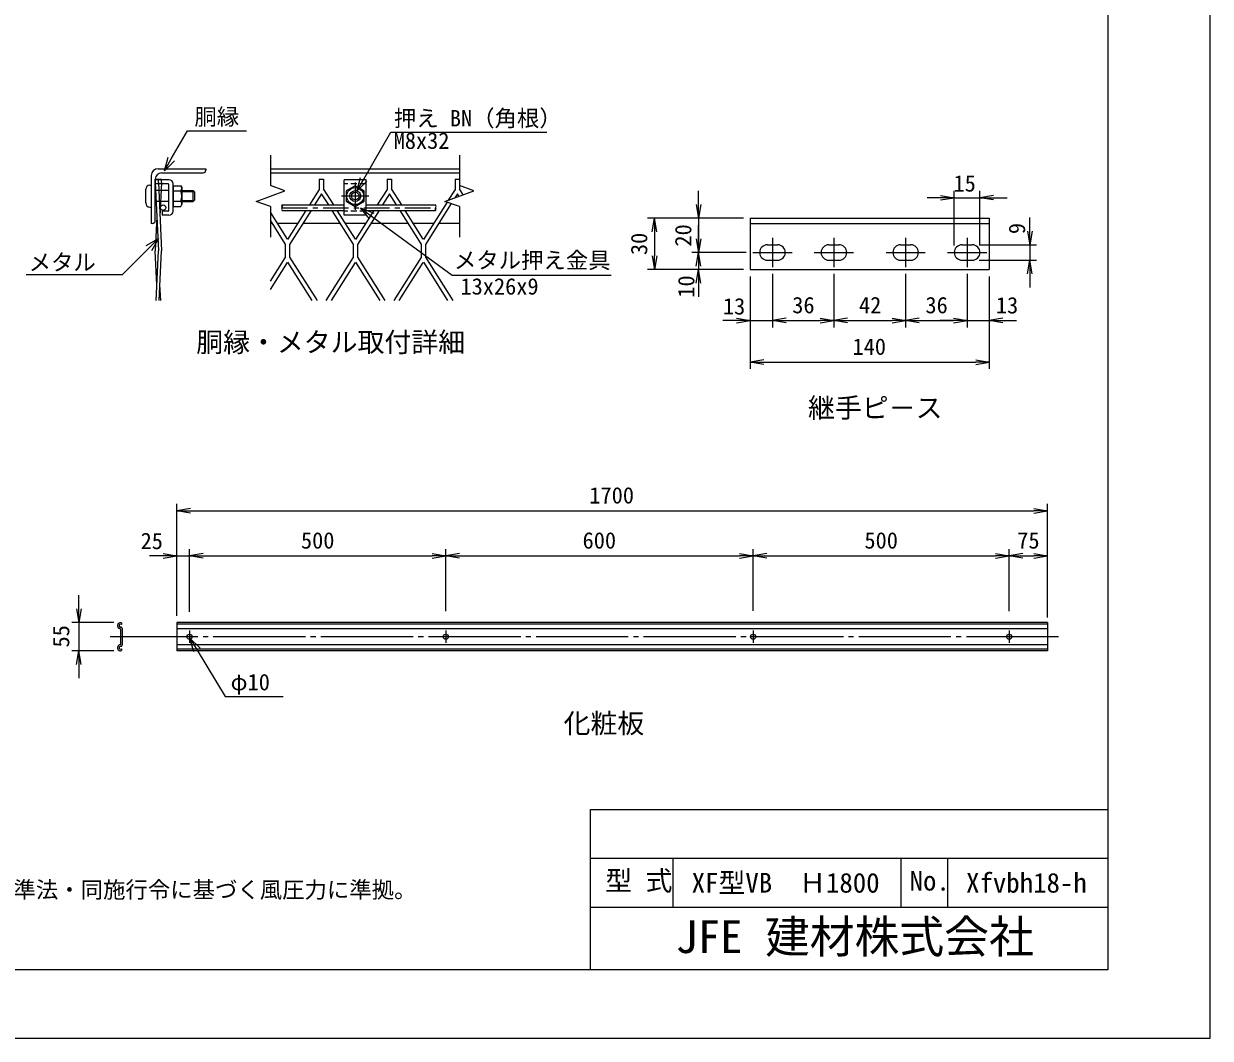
# Model space of a CAD drawing. Units: millimetres, scale not verified. Extents: x -4200 to 4200, y -2970 to 2970.
# Drawn here: x 725 to 4200, y -2970 to 0 of the extents above; entities that cross this region are included whole.
import ezdxf
from ezdxf.enums import TextEntityAlignment as Align

# ---------------------------------------------------------------- set-up
doc = ezdxf.new("R2010")
doc.units = ezdxf.units.MM
doc.header["$LTSCALE"] = 15
for name, pattern in [('CHAIN1', [8, 5, -1, 1, -1]), ('DASHED1', [1.8, 1.2, -0.6]), ('LONG_CHAIN', [21, 18, -1, 1, -1])]:
    doc.linetypes.add(name, pattern=pattern)
for name, color, linetype, lineweight in [('0-0_D-STR1', 1, 'Continuous', 9), ('0-1_D-BMK', 2, 'LONG_CHAIN', 9), ('0-2_D-STR-DIM', 7, 'Continuous', 9), ('0-5_0', 7, 'Continuous', 9), ('0-6_D-STR-TXT', 7, 'Continuous', 9), ('0-9_D-STR3', 3, 'Continuous', 9), ('0-B_D-TTL', 2, 'Continuous', 9), ('0-C_1', 7, 'Continuous', 9), ('0-D_4筋', 1, 'Continuous', 9), ('0-E_WAKU', 7, 'Continuous', 9)]:
    doc.layers.add(name, color=color, linetype=linetype, lineweight=lineweight)
doc.layers.add('0-7_D-TTL-TXT', color=7, linetype='Continuous')
doc.styles.add('ＭＳ ゴシック', font='')
doc.styles.get('ＭＳ ゴシック').set_extended_font_data('MS Gothic')

# ---------------------------------------------------------------- blocks, each defined once
blk = doc.blocks.new('_Open')
at = {"layer": '0-5_0'}
blk.add_line((-15, 2.5), (0, 0), dxfattribs=at)
blk.add_lwpolyline([(-15, -2.5), (0, 0), (-15, 0)], dxfattribs=at)
blk = doc.blocks.new('MLeader15')
at = {"layer": '0-6_D-STR-TXT'}
blk.add_line((1212.12, -1799.09), (1232.81, -1833.32), dxfattribs=at)
for points in [[(1223.64, -1838.86), (1212.12, -1799.09), (1241.98, -1827.78)], [(1232.81, -1833.32), (1315.25, -1969.75), (1478, -1969.75), (1485.2, -1969.75)]]:
    blk.add_lwpolyline(points, dxfattribs=at)
blk = doc.blocks.new('MLeader23')
at = {"layer": '0-5_0'}
blk.add_line((1137.2, -430.35), (1157.2, -395.71), dxfattribs=at)
for points in [[(1157.2, -395.71), (1204.91, -313.07), (1370.66, -313.07), (1377.86, -313.07)], [(1166.48, -401.07), (1137.2, -430.35), (1147.92, -390.35)]]:
    blk.add_lwpolyline(points, dxfattribs=at)
blk = doc.blocks.new('MLeader24')
at = {"layer": '0-5_0'}
blk.add_line((1120.12, -628.74), (1091.83, -657.03), dxfattribs=at)
for points in [[(1091.83, -657.03), (1013.58, -735.28), (740.09, -735.28), (732.89, -735.28)], [(1084.26, -649.45), (1120.12, -628.74), (1099.41, -664.61)]]:
    blk.add_lwpolyline(points, dxfattribs=at)
blk = doc.blocks.new('MLeader25')
at = {"layer": '0-6_D-STR-TXT'}
blk.add_line((1711.56, -539.21), (1743.85, -562.81), dxfattribs=at)
for points in [[(1737.53, -571.47), (1711.56, -539.21), (1750.18, -554.16)], [(1743.85, -562.81), (1980.12, -735.56), (2438.73, -735.56), (2445.93, -735.56)]]:
    blk.add_lwpolyline(points, dxfattribs=at)
blk = doc.blocks.new('MLeader26')
at = {"layer": '0-5_0'}
blk.add_line((1701.25, -489.86), (1721.12, -455.14), dxfattribs=at)
for points in [[(1721.12, -455.14), (1800.21, -316.9), (2249.98, -316.9), (2257.18, -316.9)], [(1730.42, -460.46), (1701.25, -489.86), (1711.82, -449.81)]]:
    blk.add_lwpolyline(points, dxfattribs=at)

msp = doc.modelspace()

# ---------------------------------------------------------------- linework, layer by layer
at = {"layer": '0-0_D-STR1'}
for p, q in [((1098.55, -444.53), (1098.55, -584.53)), ((1128.55, -436.53), (1250.55, -436.53)), ((1447.85, -424.53), (2001.05, -424.53)), ((1447.85, -436.53), (2001.05, -436.53)), ((1110.55, -576.53), (1110.55, -454.53)), ((1102.55, -584.53), (1098.55, -584.53)), ((1453.68, -584.53), (1447.85, -584.53)), ((1527.79, -584.53), (1468.79, -584.53)), ((1652.48, -584.53), (1542.9, -584.53)), ((1726.59, -584.53), (1667.59, -584.53)), ((1851.28, -584.53), (1741.7, -584.53)), ((1925.39, -584.53), (1866.39, -584.53)), ((2001.05, -584.53), (1940.5, -584.53))]:
    msp.add_line(p, q, dxfattribs=at)
msp.add_lwpolyline([(1118.55, -424.53), (1258.55, -424.53), (1258.55, -428.53)], dxfattribs=at)
for centre, radius, start, end in [((1118.55, -444.53), 20, 90, 179.99957), ((1128.55, -454.53), 18, 90, 179.99954), ((1250.55, -428.53), 8, 270, 0), ((1102.55, -576.53), 8, 270, 0)]:
    msp.add_arc(centre, radius, start, end, dxfattribs=at)
at = {"layer": '0-1_D-BMK'}
for p, q in [((1696, -464.53), (1696, -544.53)), ((1736, -504.53), (1656, -504.53)), ((2917.87, -627.09), (2917.87, -712.09)), ((3097.87, -627.09), (3097.87, -712.09)), ((3307.87, -627.09), (3307.87, -712.09)), ((3487.87, -627.09), (3487.87, -712.09)), ((2860.37, -669.59), (2975.37, -669.59)), ((3040.37, -669.59), (3155.37, -669.59)), ((3250.37, -669.59), (3365.37, -669.59)), ((3430.37, -669.59), (3545.37, -669.59)), ((3755.55, -1794.45), (978.33, -1794.45)), ((1211.02, -1776.45), (1211.02, -1812.45)), ((1961.02, -1776.45), (1961.02, -1812.45)), ((2861.02, -1776.45), (2861.02, -1812.45)), ((3611.02, -1776.45), (3611.02, -1812.45))]:
    msp.add_line(p, q, dxfattribs=at)
at = {"layer": '0-2_D-STR-DIM'}
for p, q in [((1447.85, -384.53), (1447.85, -473.75)), ((2001.05, -384.53), (2001.05, -473.75)), ((1490.14, -489.14), (1447.85, -473.75)), ((1405.57, -519.92), (1490.14, -489.14)), ((1447.85, -535.32), (1405.57, -519.92)), ((2701.45, -529.59), (2701.45, -489.59)), ((3410.37, -509.16), (3370.37, -509.16)), ((3450.37, -649.59), (3450.37, -489.16)), ((3450.37, -509.16), (3525.37, -509.16)), ((3525.37, -649.59), (3525.37, -489.16)), ((3565.37, -509.16), (3605.37, -509.16)), ((1447.85, -535.32), (1447.85, -624.53)), ((2001.05, -535.32), (2001.05, -624.53)), ((2832.87, -569.59), (2552.32, -569.59)), ((2832.87, -569.59), (2681.45, -569.59)), ((2701.45, -569.59), (2701.45, -669.59)), ((2701.45, -629.59), (2701.45, -589.59)), ((3671.35, -607.09), (3671.35, -567.09)), ((2572.32, -609.59), (2572.32, -679.59)), ((3522.87, -647.09), (3691.35, -647.09)), ((3671.35, -647.09), (3671.35, -692.09)), ((2840.37, -669.59), (2681.45, -669.59)), ((2840.37, -669.59), (2681.45, -669.59)), ((2701.45, -669.59), (2701.45, -719.59)), ((3522.87, -692.09), (3691.35, -692.09)), ((2832.87, -719.59), (2552.32, -719.59)), ((2832.87, -719.59), (2681.45, -719.59)), ((2701.45, -709.59), (2701.45, -749.59)), ((2701.45, -759.59), (2701.45, -799.59)), ((2852.87, -739.59), (2852.87, -888.76)), ((2852.87, -739.59), (2852.87, -1010.43)), ((2917.87, -732.09), (2917.87, -888.76)), ((2917.87, -732.09), (2917.87, -888.76)), ((3097.87, -732.09), (3097.87, -888.76)), ((3097.87, -732.09), (3097.87, -888.76)), ((3307.87, -732.09), (3307.87, -888.76)), ((3307.87, -732.09), (3307.87, -888.76)), ((3487.87, -732.09), (3487.87, -888.76)), ((3487.87, -732.09), (3487.87, -888.76)), ((3552.87, -739.59), (3552.87, -888.76)), ((3552.87, -739.59), (3552.87, -1010.43)), ((3671.35, -732.09), (3671.35, -772.09)), ((2812.87, -868.76), (2772.87, -868.76)), ((2852.87, -868.76), (2917.87, -868.76)), ((2957.87, -868.76), (2997.87, -868.76)), ((2957.87, -868.76), (3057.87, -868.76)), ((3137.87, -868.76), (3267.87, -868.76)), ((3347.87, -868.76), (3447.87, -868.76)), ((3447.87, -868.76), (3407.87, -868.76)), ((3487.87, -868.76), (3552.87, -868.76)), ((3592.87, -868.76), (3632.87, -868.76)), ((2892.87, -990.43), (3512.87, -990.43)), ((1173.52, -1733.2), (1173.52, -1405.64)), ((3723.52, -1733.2), (3723.52, -1405.64)), ((1213.52, -1425.64), (3683.52, -1425.64)), ((1133.52, -1557.64), (1093.52, -1557.64)), ((1173.52, -1703.2), (1173.52, -1537.64)), ((1173.52, -1557.64), (1211.02, -1557.64)), ((1211.02, -1721.24), (1211.02, -1537.64)), ((1211.02, -1721.24), (1211.02, -1537.64)), ((1251.02, -1557.64), (1291.02, -1557.64)), ((1251.02, -1557.64), (1921.02, -1557.64)), ((1961.02, -1719.47), (1961.02, -1537.64)), ((1961.02, -1719.47), (1961.02, -1537.64)), ((2001.02, -1557.64), (2821.02, -1557.64)), ((2861.02, -1718.81), (2861.02, -1537.64)), ((2861.02, -1718.81), (2861.02, -1537.64)), ((2901.02, -1557.64), (3571.02, -1557.64)), ((3611.02, -1719.96), (3611.02, -1537.64)), ((3611.02, -1719.96), (3611.02, -1537.64)), ((3651.02, -1557.64), (3683.52, -1557.64)), ((3723.52, -1737.7), (3723.52, -1537.64)), ((886.61, -1713.2), (886.61, -1673.2)), ((988.88, -1753.2), (866.61, -1753.2)), ((886.61, -1753.2), (886.61, -1835.7)), ((988.88, -1835.7), (866.61, -1835.7)), ((886.61, -1875.7), (886.61, -1915.7))]:
    msp.add_line(p, q, dxfattribs=at)
msp.add_lwpolyline([(2001.05, -535.32), (1958.77, -519.92), (2043.34, -489.14), (2001.05, -473.75)], dxfattribs=at)
at = {"layer": '0-5_0', "color": 4}
msp.add_line((1110.55, -454.53), (1128.95, -454.53), dxfattribs=at)
at = {"layer": '0-5_0', "color": 3}
for p, q in [((1110.55, -464.53), (1111.01, -454.53)), ((1110.55, -464.53), (1119.75, -664.53)), ((1119.75, -464.53), (1120.21, -454.53)), ((1119.75, -464.53), (1128.95, -664.53)), ((1128.95, -464.53), (1124.35, -564.53)), ((1128.95, -464.53), (1128.49, -454.53)), ((1115.15, -564.53), (1110.55, -664.53)), ((1115.15, -764.53), (1110.55, -664.53)), ((1113.07, -809.8), (1119.75, -664.53)), ((1122.27, -809.8), (1128.95, -664.53)), ((1126.43, -809.8), (1124.35, -764.53))]:
    msp.add_line(p, q, dxfattribs=at)
msp.add_circle((1133.56, -538.32), 8, dxfattribs=at)
at = {"layer": '0-5_0'}
for centre, start, end in [((1486.74, -534.53), 141.28128, 218.71872), ((1486.74, -542.53), 141.28128, 218.71872), ((1476.76, -534.53), 321.28128, 38.71872), ((1936.39, -542.53), 141.28128, 218.71872), ((1926.41, -534.53), 321.28128, 38.71872), ((1926.41, -542.53), 321.28128, 38.71872)]:
    msp.add_arc(centre, 6.39, start, end, dxfattribs=at)
at = {"layer": '0-9_D-STR3'}
for p, q in [((1082.55, -524.53), (1082.55, -484.53)), ((1094.55, -472.53), (1098.55, -472.53)), ((1150.55, -456.53), (1110.55, -456.53)), ((1110.55, -456.53), (1110.55, -468.53)), ((1148.55, -468.53), (1110.55, -468.53)), ((1150.55, -546.53), (1150.55, -470.53)), ((1162.55, -548.53), (1162.55, -468.53)), ((1162.55, -474.51), (1185.65, -474.51)), ((1162.55, -474.51), (1162.55, -534.56)), ((1185.65, -474.51), (1188.55, -479.53)), ((1188.55, -479.53), (1188.55, -529.53)), ((1664, -560.53), (1664, -456.53)), ((1696, -474.51), (1670, -489.52)), ((1722, -489.52), (1696, -474.51)), ((1150.55, -488.53), (1110.55, -488.53)), ((1150.55, -520.53), (1110.55, -520.53)), ((1162.55, -489.52), (1185.65, -489.52)), ((1162.55, -519.54), (1185.65, -519.54)), ((1188.55, -488.53), (1221.75, -488.53)), ((1188.55, -491.53), (1224.75, -491.53)), ((1188.55, -517.53), (1224.75, -517.53)), ((1188.55, -520.53), (1221.75, -520.53)), ((1221.75, -520.53), (1226.55, -515.73)), ((1226.55, -515.73), (1226.55, -493.33)), ((1670, -489.52), (1670, -519.54)), ((1670, -519.54), (1696, -534.56)), ((1696, -534.56), (1722, -519.54)), ((1722, -519.54), (1722, -489.52)), ((1094.55, -536.53), (1098.55, -536.53)), ((1148.55, -548.53), (1130.55, -548.53)), ((1130.55, -548.53), (1130.55, -560.53)), ((1162.55, -534.56), (1185.65, -534.56)), ((1185.65, -534.56), (1188.55, -529.53)), ((1150.55, -560.53), (1130.55, -560.53)), ((1728, -560.53), (1664, -560.53)), ((2852.87, -569.59), (3552.87, -569.59)), ((2852.87, -569.59), (2852.87, -719.59)), ((2852.87, -584.59), (3552.87, -584.59)), ((3552.87, -569.59), (3552.87, -719.59)), ((2902.87, -647.09), (2932.87, -647.09)), ((3082.87, -647.09), (3112.87, -647.09)), ((3292.87, -647.09), (3322.87, -647.09)), ((3472.87, -647.09), (3502.87, -647.09)), ((2902.87, -692.09), (2932.87, -692.09)), ((3082.87, -692.09), (3112.87, -692.09)), ((3292.87, -692.09), (3322.87, -692.09)), ((3472.87, -692.09), (3502.87, -692.09)), ((2852.87, -719.59), (3552.87, -719.59)), ((1008.88, -1771.2), (1008.88, -1817.7)), ((1011.88, -1753.72), (1011.88, -1758.85)), ((1013.38, -1769.55), (1013.38, -1819.36)), ((3723.52, -1753.2), (1173.52, -1753.2)), ((1173.52, -1753.2), (1173.52, -1835.7)), ((3723.52, -1757.7), (1173.52, -1757.7)), ((3723.52, -1771.2), (1173.52, -1771.2)), ((3723.52, -1753.2), (3723.52, -1835.7)), ((1011.88, -1830.06), (1011.88, -1835.19)), ((3723.52, -1817.7), (1173.52, -1817.7)), ((3723.52, -1831.2), (1173.52, -1831.2)), ((3723.52, -1835.7), (1173.52, -1835.7))]:
    msp.add_line(p, q, dxfattribs=at)
at = {"layer": '0-9_D-STR3', "linetype": 'DASHED1'}
for p, q in [((1728, -468.53), (1664, -468.53)), ((1728, -548.53), (1664, -548.53))]:
    msp.add_line(p, q, dxfattribs=at)
at = {"layer": '0-9_D-STR3'}
for points in [[(1728, -560.53), (1728, -456.53), (1664, -456.53)], [(1221.75, -520.53), (1221.75, -488.53), (1226.55, -493.33)]]:
    msp.add_lwpolyline(points, dxfattribs=at)
for centre, radius in [((1696, -504.53), 25), ((1696, -504.53), 16), ((1696, -504.53), 11.2), ((1211.02, -1794.45), 7.5), ((1961.02, -1794.45), 7.5), ((2861.02, -1794.45), 7.5), ((3611.02, -1794.45), 7.5)]:
    msp.add_circle(centre, radius, dxfattribs=at)
for centre, radius, start, end in [((1094.55, -484.53), 12, 90, 180), ((1148.55, -470.53), 2, 360, 90), ((1150.55, -468.53), 12, 360, 90), ((1174.68, -482.02), 13.29, 325.61584, 34.38415), ((1174.68, -527.05), 13.29, 325.61586, 34.38414), ((1138.3, -504.53), 49.68, 342.4121, 17.5879), ((1094.55, -524.53), 12, 180, 270), ((1148.55, -546.53), 2, 270, 360), ((1150.55, -548.53), 12, 270, 360), ((2902.87, -669.59), 22.5, 90, 270), ((2932.87, -669.59), 22.5, 270, 90), ((3082.87, -669.59), 22.5, 90, 270), ((3112.87, -669.59), 22.5, 270, 90), ((3292.87, -669.59), 22.5, 90, 270), ((3322.87, -669.59), 22.5, 270, 90), ((3472.87, -669.59), 22.5, 90, 270), ((3502.87, -669.59), 22.5, 270, 90), ((1008.88, -1762.2), 9, 70.52902, 270), ((1008.88, -1762.2), 4.5, 48.19001, 281.53799), ((1010.38, -1769.55), 3, 0, 101.53718), ((1008.88, -1826.7), 9, 90.00069, 289.47168), ((1008.88, -1826.7), 4.5, 78.46349, 311.81106), ((1010.38, -1819.36), 3, 258.46283, 0.00055)]:
    msp.add_arc(centre, radius, start, end, dxfattribs=at)
at = {"layer": '0-B_D-TTL', "color": 7}
msp.add_lwpolyline([(-4200.17, -2969.94), (4199.83, -2969.94), (4199.83, 2970.06), (-4200.17, 2970.06)], close=True, dxfattribs=at)
at = {"layer": '0-B_D-TTL'}
msp.add_lwpolyline([(-3900.17, 2770.06), (3899.83, 2770.06), (3899.83, -2769.94), (-3900.17, -2769.94)], close=True, dxfattribs=at)
at = {"layer": '0-C_1'}
for p, q in [((1590.65, -484.99), (1561.89, -530.53)), ((1590.65, -454.53), (1590.65, -484.99)), ((1590.65, -454.53), (1603.45, -454.53)), ((1603.45, -454.53), (1603.45, -483.02)), ((1633.47, -530.53), (1603.45, -483.02)), ((1789.45, -484.99), (1760.69, -530.53)), ((1789.45, -454.53), (1789.45, -484.99)), ((1789.45, -454.53), (1802.25, -454.53)), ((1802.25, -454.53), (1802.25, -483.02)), ((1832.27, -530.53), (1802.25, -483.02)), ((1988.25, -484.99), (1968.41, -516.42)), ((1988.25, -454.53), (1988.25, -484.99)), ((1988.25, -454.53), (2001.05, -454.53)), ((2001.05, -454.53), (2001.05, -483.02)), ((2012.1, -500.51), (2001.05, -483.02)), ((1597.68, -497.8), (1577.01, -530.53)), ((1618.36, -530.53), (1597.68, -497.8)), ((1796.48, -497.8), (1775.81, -530.53)), ((1817.16, -530.53), (1796.48, -497.8)), ((1995.28, -497.8), (1988.03, -509.27)), ((1999.82, -504.98), (1995.28, -497.8)), ((1497.65, -630.22), (1447.85, -551.4)), ((1551.79, -546.53), (1498.22, -631.36)), ((1566.9, -546.53), (1504.05, -646.04)), ((1690.05, -644.01), (1628.47, -546.53)), ((1696.45, -630.22), (1643.58, -546.53)), ((1750.59, -546.53), (1697.02, -631.36)), ((1765.7, -546.53), (1702.85, -646.04)), ((1888.85, -644.01), (1827.27, -546.53)), ((1895.25, -630.22), (1842.38, -546.53)), ((1964.81, -522.12), (1895.82, -631.36)), ((1977.09, -526.59), (1901.65, -646.04)), ((1491.25, -644.01), (1447.85, -575.31)), ((1491.25, -644.01), (1491.25, -685.05)), ((1504.05, -646.04), (1504.05, -683.02)), ((1690.05, -644.01), (1690.05, -685.05)), ((1702.85, -646.04), (1702.85, -683.02)), ((1888.85, -644.01), (1888.85, -685.05)), ((1901.65, -646.04), (1901.65, -683.02)), ((1447.85, -753.75), (1491.25, -685.05)), ((1504.05, -683.02), (1584.15, -809.8)), ((1611.25, -809.8), (1690.05, -685.05)), ((1702.85, -683.02), (1782.95, -809.8)), ((1810.05, -809.8), (1888.85, -685.05)), ((1901.65, -683.02), (1981.75, -809.8)), ((1447.85, -777.67), (1497.65, -698.84)), ((1498.22, -697.71), (1569.04, -809.8)), ((1626.35, -809.8), (1696.45, -698.84)), ((1697.02, -697.71), (1767.84, -809.8)), ((1825.15, -809.8), (1895.25, -698.84)), ((1895.82, -697.71), (1966.64, -809.8))]:
    msp.add_line(p, q, dxfattribs=at)
at = {"layer": '0-D_4筋'}
for p, q in [((1481.75, -530.53), (1664, -530.53)), ((1481.75, -546.53), (1664, -546.53)), ((1728, -530.53), (1931.4, -530.53)), ((1728, -546.53), (1931.4, -546.53))]:
    msp.add_line(p, q, dxfattribs=at)
at = {"layer": '0-D_4筋', "color": 2, "linetype": 'CHAIN1'}
msp.add_line((1481.75, -538.53), (1931.4, -538.53), dxfattribs=at)
at = {"layer": '0-E_WAKU'}
for p, q in [((2385.38, -2299.87), (3899.83, -2299.87)), ((2385.38, -2769.94), (2385.38, -2299.87)), ((2385.38, -2443.12), (3899.83, -2443.12)), ((2627.55, -2586.37), (2627.55, -2443.12)), ((3295.01, -2586.37), (3295.01, -2443.12)), ((3431.1, -2586.37), (3431.1, -2443.12)), ((2385.38, -2586.37), (3899.83, -2586.37))]:
    msp.add_line(p, q, dxfattribs=at)

# ---------------------------------------------------------------- block references
at = {"layer": '0-2_D-STR-DIM', "xscale": 2.666667, "yscale": 2.666667}
for p in [(3450.37, -509.16), (2852.87, -868.76), (3097.87, -868.76), (3307.87, -868.76), (3487.87, -868.76), (3487.87, -868.76), (3552.87, -990.43), (3723.52, -1425.64), (1173.52, -1557.64), (1961.02, -1557.64), (2861.02, -1557.64), (3611.02, -1557.64), (3723.52, -1557.64)]:
    msp.add_blockref('_Open', p, dxfattribs=at)
for p, rotation in [((3525.37, -509.16), 180), ((2701.45, -569.59), 270), ((2572.32, -569.59), 90), ((3671.35, -647.09), 270), ((2701.45, -669.59), 270), ((2572.32, -719.59), 270), ((2701.45, -669.59), 90), ((3671.35, -692.09), 90), ((2701.45, -719.59), 90), ((2917.87, -868.76), 180), ((2917.87, -868.76), 180), ((3097.87, -868.76), 180), ((3307.87, -868.76), 180), ((3552.87, -868.76), 180), ((2852.87, -990.43), 180), ((1173.52, -1425.64), 180), ((1211.02, -1557.64), 180), ((1211.02, -1557.64), 180), ((1961.02, -1557.64), 180), ((2861.02, -1557.64), 180), ((3611.02, -1557.64), 180), ((886.61, -1753.2), 270), ((886.61, -1835.7), 90)]:
    msp.add_blockref('_Open', p, dxfattribs=dict(at, rotation=rotation))
at = {"layer": '0-5_0'}
for name in ['MLeader23', 'MLeader26', 'MLeader24']:
    msp.add_blockref(name, (0, 0), dxfattribs=at)
at = {"layer": '0-6_D-STR-TXT'}
for name in ['MLeader25', 'MLeader15']:
    msp.add_blockref(name, (0, 0), dxfattribs=at)

# ---------------------------------------------------------------- texts
at = {"layer": '0-2_D-STR-DIM', "style": 'ＭＳ ゴシック'}
for s, p in [('15', (3447.97, -505.73)), ('13', (2772.78, -865.55)), ('36', (2975.77, -862.01)), ('42', (3171.15, -862.01)), ('36', (3365.77, -862.01)), ('13', (3572.08, -862.5)), ('140', (3152.22, -983.68)), ('1700', (2381.62, -1418.89)), ('25', (1067.53, -1552.39)), ('500', (1537.14, -1550.89)), ('600', (2361.77, -1550.89)), ('500', (3187.14, -1550.89)), ('75', (3634.67, -1550.89))]:
    msp.add_text(s, height=48.06, dxfattribs=at).set_placement(p, align=Align.BOTTOM_LEFT)
for s, p in [('20', (2694.7, -652.34)), ('9', (3671.96, -615.78)), ('30', (2565.57, -677.21)), ('10', (2703.56, -801.97)), ('55', (873.17, -1825.95))]:
    msp.add_text(s, height=48.06, rotation=90, dxfattribs=at).set_placement(p, align=Align.BOTTOM_LEFT)
at = {"layer": '0-6_D-STR-TXT', "style": 'ＭＳ ゴシック'}
for s, p in [('胴縁', (1225.21, -310.85)), ('押え BN（角根）', (1809.43, -314.98)), ('M8x32', (1808.58, -380.67)), ('メタル', (739.67, -736.6)), ('メタル押え金具', (1985.05, -730.59)), ('13x26x9', (2004.24, -807.22)), ('φ10', (1331.13, -1965.77))]:
    msp.add_text(s, height=48.06, dxfattribs=at).set_placement(p, align=Align.BOTTOM_LEFT)
at = {"layer": '0-7_D-TTL-TXT', "style": 'ＭＳ ゴシック'}
for s, height, p in [('胴縁・メタル取付詳細', 57.73, (1230.34, -978.3)), ('継手ピ－ス', 57.73, (3021.85, -1170.56)), ('化粧板', 57.73, (2306.06, -2094.32)), ('型 式', 57.73, (2428.13, -2554.96)), ('XF型VB\u3000Ｈ1800', 57.73, (2681.2, -2560.94)), ('No.', 57.73, (3319.36, -2554.96)), ('Xfvbh18-h', 57.73, (3484.75, -2560.94)), ('（設計条件）風荷重：昭和57年改正 建築基準法・同施行令に基づく風圧力に準拠。', 48.06, (-582.62, -2573.55)), ('JFE 建材株式会社', 96.22, (2633.87, -2749.34))]:
    msp.add_text(s, height=height, dxfattribs=at).set_placement(p, align=Align.BOTTOM_LEFT)

doc.saveas('drawing.dxf')
